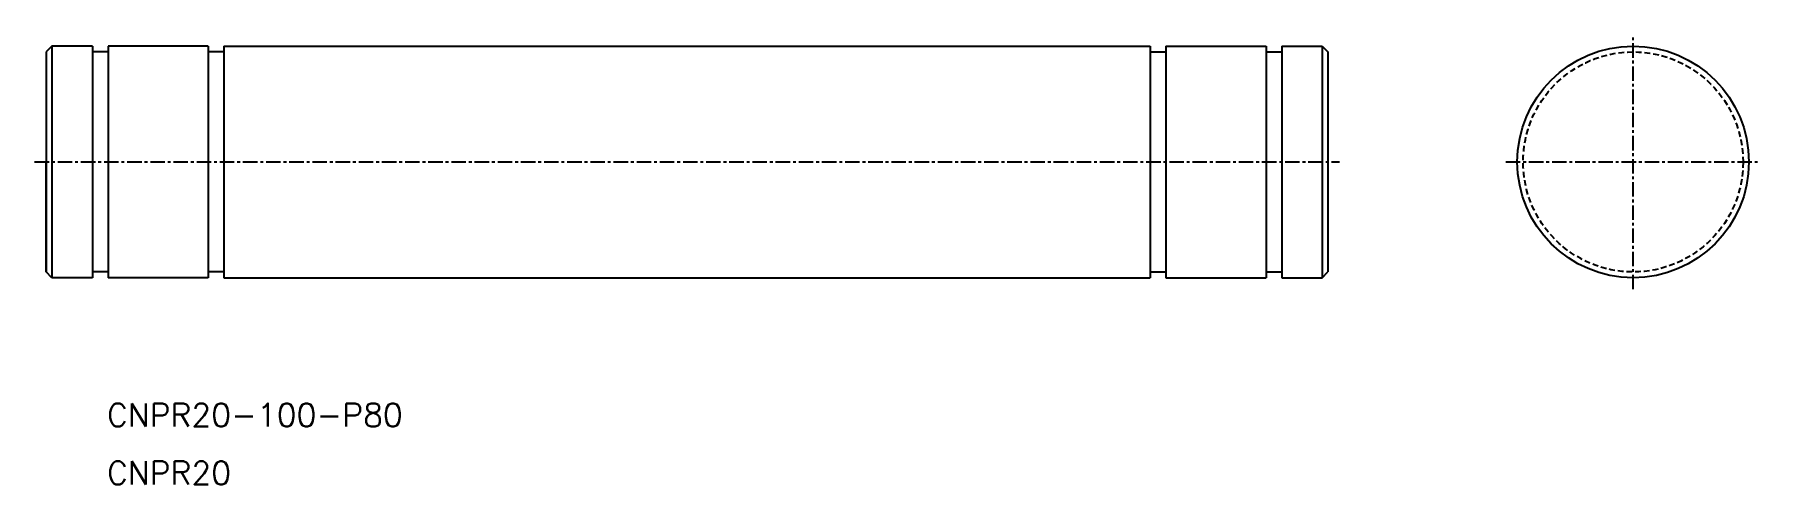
# Model space of a CAD drawing. Extents: x -19844 to -19395, y 30600 to 31924.
# Drawn here: x -19543.6 to -19394.6, y 31885.3 to 31924.2 of the extents above; entities outside this region: 1.
import ezdxf

# ---------------------------------------------------------------- set-up
doc = ezdxf.new("R2010")
doc.units = 0
doc.header["$PDMODE"] = 1
doc.linetypes.add('CENTER', pattern=[2, 1.25, -0.25, 0.25, -0.25])
doc.linetypes.add('DASHED', pattern=[0.75, 0.5, -0.25])
doc.layers.get('0').update_dxf_attribs({"linetype": 'CONTINUOUS'})
doc.layers.add('CENTER', color=1, linetype='CENTER')
doc.styles.add('MISUMI', font='txt.shx')

msp = doc.modelspace()

# ---------------------------------------------------------------- linework, layer by layer
at = {"color": 7, "linetype": 'CONTINUOUS'}
for p, q in [((-19542.1, 31923.16), (-19542.6, 31922.66)), ((-19542.6, 31922.66), (-19542.6, 31913.16)), ((-19542.6, 31922.66), (-19542.6, 31903.66)), ((-19542.1, 31923.16), (-19542.1, 31903.16)), ((-19538.6, 31923.16), (-19542.1, 31923.16)), ((-19538.6, 31923.16), (-19538.6, 31903.16)), ((-19537.25, 31922.66), (-19538.6, 31922.66)), ((-19528.6, 31923.16), (-19537.25, 31923.16)), ((-19537.25, 31923.16), (-19537.25, 31903.16)), ((-19528.6, 31923.16), (-19528.6, 31903.16)), ((-19527.25, 31922.66), (-19528.6, 31922.66)), ((-19527.25, 31923.16), (-19447.25, 31923.16)), ((-19527.25, 31923.16), (-19527.25, 31903.16)), ((-19447.25, 31923.16), (-19447.25, 31903.16)), ((-19447.25, 31922.66), (-19445.9, 31922.66)), ((-19445.9, 31923.16), (-19437.25, 31923.16)), ((-19445.9, 31923.16), (-19445.9, 31903.16)), ((-19437.25, 31923.16), (-19437.25, 31903.16)), ((-19437.25, 31922.66), (-19435.9, 31922.66)), ((-19435.9, 31923.16), (-19435.9, 31903.16)), ((-19435.9, 31923.16), (-19432.4, 31923.16)), ((-19432.4, 31923.16), (-19431.9, 31922.66)), ((-19432.4, 31923.16), (-19432.4, 31903.16)), ((-19431.9, 31922.66), (-19431.9, 31903.66)), ((-19542.6, 31903.66), (-19542.6, 31913.16)), ((-19542.1, 31903.16), (-19542.6, 31903.66)), ((-19538.6, 31903.16), (-19542.1, 31903.16)), ((-19537.25, 31903.66), (-19538.6, 31903.66)), ((-19528.6, 31903.16), (-19537.25, 31903.16)), ((-19527.25, 31903.66), (-19528.6, 31903.66)), ((-19527.25, 31903.16), (-19447.25, 31903.16)), ((-19447.25, 31903.66), (-19445.9, 31903.66)), ((-19445.9, 31903.16), (-19437.25, 31903.16)), ((-19437.25, 31903.66), (-19435.9, 31903.66)), ((-19435.9, 31903.16), (-19432.4, 31903.16)), ((-19432.4, 31903.16), (-19431.9, 31903.66))]:
    msp.add_line(p, q, dxfattribs=at)
msp.add_circle((-19405.55, 31913.16), 10, dxfattribs=at)
at = {"color": 3, "linetype": 'DASHED'}
msp.add_circle((-19405.55, 31913.16), 9.5, dxfattribs=at)
at = {"color": 7, "linetype": 'CONTINUOUS'}
msp.add_point((-19844.35, 30599.58), dxfattribs=at)
at = {"layer": 'CENTER', "color": 1, "linetype": 'CENTER'}
for p, q in [((-19405.55, 31902.16), (-19405.55, 31924.16)), ((-19543.6, 31913.16), (-19430.9, 31913.16)), ((-19416.55, 31913.16), (-19394.55, 31913.16))]:
    msp.add_line(p, q, dxfattribs=at)

# ---------------------------------------------------------------- texts
at = {"color": 7, "linetype": 'CONTINUOUS', "style": 'MISUMI'}
for s, p in [('CNPR20-100-P80', (-19537.34, 31890.31)), ('CNPR20', (-19537.34, 31885.31))]:
    msp.add_text(s, height=2, dxfattribs=at).set_placement(p)

doc.saveas('drawing.dxf')
